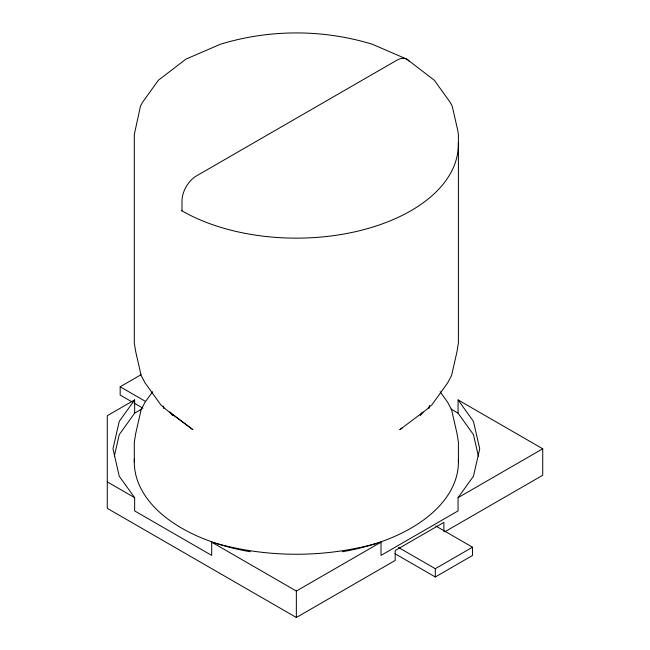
<?xml version="1.0" encoding="UTF-8"?>
<svg xmlns="http://www.w3.org/2000/svg" width="650" height="650" viewBox="0 0 650 650"><rect width="100%" height="100%" fill="white"/><g stroke="black" fill="none" stroke-linecap="round" stroke-linejoin="round"><path stroke-width="0.97" d="M114.327 456.154L119.234 434.631L134.648 413.148L141.651 409.102M429.39 406.274L428.951 408.233L429.618 405.478M134.648 413.148L134.648 399.912L119.234 421.395L112.986 448.793L119.234 476.198L134.648 497.673L134.648 510.908L211.689 555.392L211.689 542.157C266.63 558.285 326.072 558.285 381.014 542.157L381.014 555.392L458.063 510.908L458.063 497.673L473.468 476.198L479.716 448.793L473.468 421.395L458.063 399.912L458.063 413.148L473.468 434.631L478.384 456.154M152.596 391.731L145.064 402.236L141.156 409.606L135.679 433.615L134.298 442.179L134.298 462.028M421.882 412.896L420.168 415.285L423.028 412.206M402.553 427.643L399.783 429.691L426.424 409.687L431.998 404.698L447.647 382.882L451.555 375.513L457.031 351.504L458.404 342.94L458.404 134.542L457.722 130.26L452.221 106.145L450.263 102.456L434.346 80.267L406.933 59.248A20.256 11.692 -60 0 0 396.801 60.247L196.324 175.996A20.256 11.692 -60 0 0 182 200.801L182 210.876A161.956 93.502 0 0 0 360.035 230.604A161.956 93.502 0 0 0 458.299 142.675M132.446 402.131L120.169 395.046L120.169 386.774L140.952 374.774M134.648 399.912L107.274 415.716L107.274 508.341L296.351 617.5L395.184 560.438L395.184 550.517L443.885 522.397L443.885 531.326M211.689 542.157L296.351 591.037L381.014 542.157M458.063 497.673L542.726 448.793L542.726 475.256L444.762 531.814M398.458 547.446L435.297 568.709L472.534 547.202L472.534 555.474L435.297 576.981L394.956 553.686M406.746 59.109L372.32 44.249C323.034 29.153 269.669 29.153 220.391 44.249L185.957 59.109L158.356 80.267L142.439 102.456L140.481 106.145L134.298 134.542L134.298 342.94L135.679 351.504L141.156 375.513L145.064 382.882L160.704 404.698L166.286 409.687L192.92 429.691L169.674 412.206L172.534 415.285L170.251 412.1M181.577 210.632L182 210.876M458.063 399.912L542.726 448.793M451.059 409.102L458.063 413.148M435.703 525.939L472.534 547.202M120.169 386.774L145.6 401.456M134.201 403.146L142.968 408.208M107.274 481.878L134.648 497.673M440.107 391.731L447.647 402.236L451.555 409.606L457.031 433.615L458.404 442.179L458.404 462.028M163.312 406.396L163.759 408.233L163.312 406.274M435.297 568.709L435.297 576.981M296.351 591.037L296.351 617.5M458.372 460.086A162.053 93.559 0 0 1 342.347 551.744M250.356 551.744A162.053 93.559 0 0 1 134.371 459.111M407.566 59.662A20.256 11.692 -60 0 1 409.207 61.352"/></g></svg>
